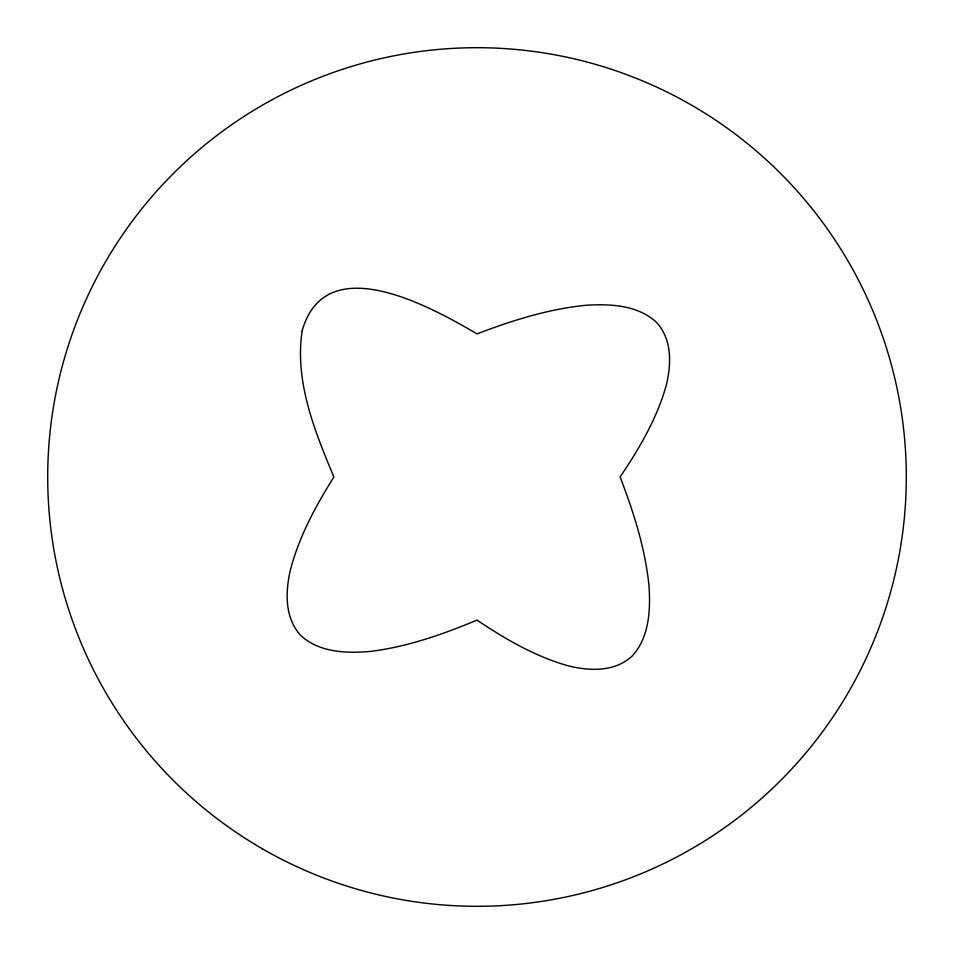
<?xml version="1.0" encoding="UTF-8"?>
<svg xmlns="http://www.w3.org/2000/svg" width="954" height="954" viewBox="0 0 954 954"><rect width="100%" height="100%" fill="white"/><g stroke="black" fill="none" stroke-linecap="round" stroke-linejoin="round"><path stroke-width="1.43" d="M302.179 330.799C294.452 381.505 314.701 431.125 333.9 477C315.5 506.335 298.685 537.233 290.135 571.029C285.329 592.78 284.721 618.359 300.975 635.686C319.709 652.727 346.636 653.49 370.51 651.403C407.441 646.788 442.823 634.434 477 620.1C505.405 639.144 535.421 656.698 568.596 665.928C589.93 671.199 615.247 672.01 632.311 655.887C649.495 636.926 650.568 609.773 648.982 585.553C645.107 548.097 633.611 511.976 620.1 477C639.216 448.69 656.841 418.77 666.154 385.666C671.461 364.38 672.296 339.099 656.185 322.058C637.2 304.851 610.023 303.754 585.768 305.292C548.264 309.072 512.071 320.472 477 333.9C431.446 307.128 325.552 247.778 302.179 330.799M262.35 848.786A429.3 429.3 0 0 0 906.3 477A429.3 429.3 0 0 0 262.35 105.214A429.3 429.3 0 0 0 262.35 848.786"/></g></svg>
